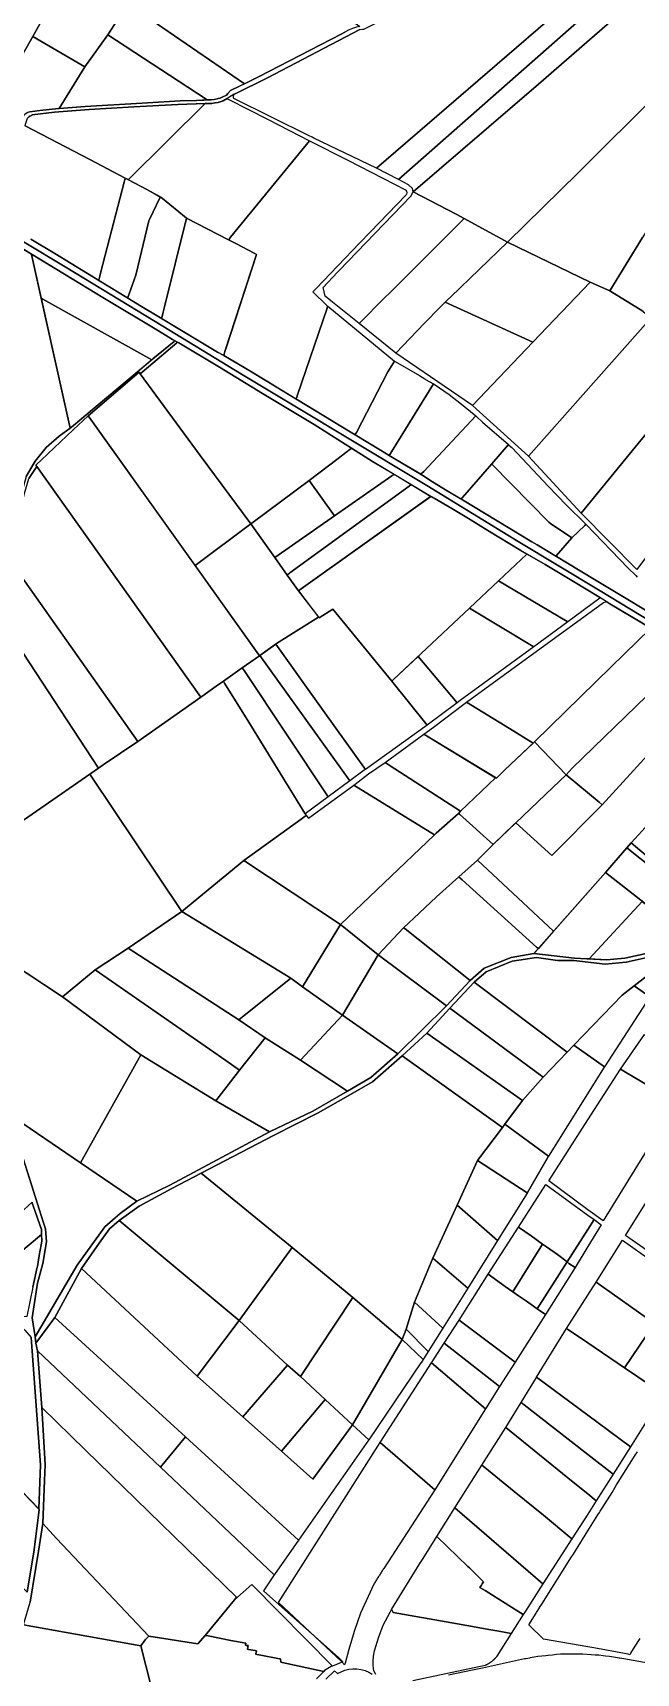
# Model space of a CAD drawing. Header units: metres. Extents: x 3 to 1005126, y 39 to 4383651.
# Drawn here: x 489501 to 489941, y 4370827 to 4372023 of the extents above; entities that cross this region are included whole.
import ezdxf

# ---------------------------------------------------------------- set-up
doc = ezdxf.new("R2010")
doc.units = ezdxf.units.M
doc.header["$MEASUREMENT"] = 0
doc.layers.add('TM_Llucmajor', color=7, linetype='Continuous')

msp = doc.modelspace()

# ---------------------------------------------------------------- linework, layer by layer
at = {"layer": 'TM_Llucmajor', "linetype": 'Continuous', "flags": 128}
for points in [[(489432.2, 4371971.4), (489479, 4372047.9), (489481.9, 4372052.7), (489550.2, 4372164.5), (489566.5, 4372152.7), (489575.4, 4372146.3), (489530.5, 4372072.4), (489522.6, 4372059.4), (489501.1, 4372020.7), (489468.4, 4371963.9), (489465.8, 4371959.5), (489465.8, 4371959.5), (489455.1, 4371961.9), (489431.7, 4371968.5), (489431.9, 4371969.8), (489431.3, 4371970), (489432.2, 4371971.4)], [(489655.5, 4371986.3), (489570.4, 4372044.5), (489576.9, 4372054.2), (489617.5, 4372115.4), (489626, 4372109.2), (489739.7, 4372028.1), (489739.6, 4372028), (489737.3, 4372027.5), (489734.3, 4372026.6), (489731.9, 4372025.6), (489731.5, 4372025.4), (489728.7, 4372024), (489726.1, 4372022.4), (489665.7, 4371991.4), (489655.5, 4371986.3)], [(489706.2, 4371946.6), (489704.8, 4371947.3), (489702.6, 4371948.4), (489647.8, 4371975.6), (489647.6, 4371976), (489647.6, 4371976.1), (489647.4, 4371976.7), (489647.4, 4371977.4), (489647.6, 4371977.8), (489647.7, 4371978), (489648.1, 4371978.6), (489648.3, 4371978.8), (489672.2, 4371990.6), (489739.7, 4372025.8), (489741.8, 4372026.1), (489742.6, 4372026.2), (489742.7, 4372026.2), (489847.5, 4372079.2), (489892, 4372101.7), (489927, 4372075.6), (489884, 4372038.6), (489751.9, 4371924.8), (489706.2, 4371946.6)], [(489767.8, 4371916.5), (489751.9, 4371924.8), (489884, 4372038.6), (489927, 4372075.6), (489938.7, 4372066.9), (489767.8, 4371916.5)], [(489775.3, 4371912.5), (489767.8, 4371916.5), (489938.7, 4372066.9), (489951.8, 4372057.2), (489870.1, 4371985.9), (489778.6, 4371907.5), (489778.1, 4371910), (489775.3, 4371912.5)], [(489539.1, 4371998.7), (489501.1, 4372020.7), (489522.6, 4372059.4), (489530.8, 4372054), (489558.3, 4372035.9), (489561.5, 4372033.8), (489562.9, 4372032.9), (489555.9, 4372022), (489539.1, 4371998.7)], [(489978, 4371932.4), (489977.7, 4371933.1), (489958.2, 4371980.4), (489957.6, 4371979.7), (489899.2, 4371921.6), (489847.5, 4371870.8), (489815.7, 4371888), (489810, 4371891.1), (489778.6, 4371907.5), (489870.1, 4371985.9), (489951.8, 4372057.2), (490016.1, 4372008.7), (490018.2, 4372000.7), (490017.1, 4371995.9), (489978, 4371932.4)], [(489626.9, 4371975.5), (489555.9, 4372022), (489562.9, 4372032.9), (489570.4, 4372044.5), (489655.5, 4371986.3), (489652.4, 4371984.7), (489645.4, 4371981.5), (489643.4, 4371979.2), (489642.5, 4371978.1), (489641.9, 4371977.8), (489639.8, 4371976.8), (489637.7, 4371975.9), (489636.4, 4371975.5), (489635.5, 4371975.3), (489633.3, 4371974.9), (489631.1, 4371974.6), (489628.4, 4371974.5), (489626.9, 4371975.5)], [(489493.2, 4371961), (489487.2, 4371960), (489478.5, 4371960), (489476.7, 4371959.9), (489467.4, 4371962.3), (489468.4, 4371963.9), (489501.1, 4372020.7), (489539.1, 4371998.7), (489520.4, 4371968.3), (489519.7, 4371968.3), (489506.3, 4371966.8), (489498.9, 4371965.9), (489498.8, 4371965.9), (489497.5, 4371965.4), (489496.3, 4371964.6), (489495.2, 4371963.8), (489495, 4371963.6), (489494.3, 4371962.8), (489493.5, 4371961.6), (489493.2, 4371961)], [(489626.9, 4371975.5), (489628.4, 4371974.5), (489620.5, 4371974.2), (489608.6, 4371973.8), (489600.7, 4371973.4), (489576.7, 4371972), (489539.3, 4371969.8), (489520.4, 4371968.3), (489539.1, 4371998.7), (489555.9, 4372022), (489626.9, 4371975.5)], [(489907.7, 4371841.7), (489847.5, 4371870.8), (489899.2, 4371921.6), (489957.6, 4371979.7), (489958.2, 4371980.4), (489977.7, 4371933.1), (489979.6, 4371928.6), (489945.9, 4371874.3), (489922, 4371835.4), (489907.7, 4371841.7)], [(489542.7, 4371931), (489495.4, 4371955.7), (489495.7, 4371956.9), (489497.2, 4371961.2), (489497.9, 4371961.9), (489498.3, 4371962.3), (489499, 4371962.8), (489499.4, 4371963), (489500.7, 4371963.6), (489517, 4371965.6), (489542.2, 4371967.5), (489574.8, 4371969.6), (489606.9, 4371971.3), (489626.9, 4371971.9), (489571.2, 4371916.7), (489570.8, 4371916.3), (489568.4, 4371917.5), (489542.7, 4371931)], [(489594.4, 4371903.5), (489584.2, 4371909.3), (489570.8, 4371916.3), (489571.2, 4371916.7), (489626.9, 4371971.9), (489627.1, 4371971.9), (489629.2, 4371971.8), (489629.4, 4371971.8), (489631.7, 4371971.9), (489634, 4371972.3), (489634.2, 4371972.3), (489636.2, 4371972.7), (489636.8, 4371972.9), (489637, 4371972.9), (489639.2, 4371973.7), (489639.9, 4371973.9), (489642.9, 4371975.5), (489643, 4371975.4), (489644.1, 4371974.9), (489672.9, 4371960.2), (489703, 4371944.8), (489645.4, 4371874.4), (489644, 4371872.6), (489643.8, 4371872.5), (489613.2, 4371888.4), (489611.7, 4371889.6), (489607.6, 4371892.9), (489594.4, 4371903.5)], [(489640.4, 4371788.2), (489641.3, 4371791.1), (489664.4, 4371861.8), (489662.6, 4371862.7), (489649.6, 4371869.5), (489643.8, 4371872.5), (489644, 4371872.6), (489645.4, 4371874.4), (489703, 4371944.8), (489703, 4371944.8), (489730.9, 4371930.5), (489773.5, 4371908.8), (489773.6, 4371908.5), (489773.8, 4371907.7), (489773.9, 4371907.2), (489773.9, 4371906.8), (489773.7, 4371905.9), (489773.4, 4371905.3), (489773.3, 4371905.1), (489747.5, 4371878.3), (489739.4, 4371870), (489707.8, 4371837), (489705.4, 4371834.5), (489705.4, 4371834.5), (489715.6, 4371824.6), (489716.2, 4371824.2), (489715.8, 4371822.7), (489694.3, 4371759.5), (489693.7, 4371757.8), (489693.3, 4371756.6), (489693.2, 4371756.3), (489671.8, 4371769.3), (489666.9, 4371772.3), (489660.7, 4371776.1), (489645.8, 4371784.9), (489640.4, 4371788.2), (489640.4, 4371788.2)], [(489549.3, 4371843), (489550, 4371846.1), (489550.8, 4371849.2), (489567.7, 4371914.5), (489568.4, 4371917.5), (489570.8, 4371916.3), (489584.2, 4371909.3), (489590.3, 4371905.8), (489590.7, 4371905.6), (489594, 4371903.7), (489586.2, 4371887.2), (489585.7, 4371886.3), (489576.3, 4371846.7), (489571.4, 4371833.2), (489570.4, 4371830.4), (489570.3, 4371830), (489569.6, 4371830.4), (489549.2, 4371842.9), (489549.3, 4371843)], [(489718.6, 4371828.1), (489714.5, 4371831.4), (489713, 4371837.7), (489723.5, 4371848.9), (489724.6, 4371850), (489776.8, 4371904.3), (489778.6, 4371907.5), (489810, 4371891.1), (489815.7, 4371888), (489767.4, 4371839.7), (489761.3, 4371833.7), (489758.2, 4371830.6), (489739.1, 4371811.5), (489718.6, 4371828.1)], [(489442.1, 4371896.5), (489442.5, 4371897.1), (489500, 4371862.1), (489500.1, 4371861.7), (489528.3, 4371735.1), (489520.3, 4371729.2), (489510.7, 4371721), (489502.9, 4371711), (489496.1, 4371699.8), (489493, 4371688.4), (489486.9, 4371666.1), (489457.4, 4371696), (489457.3, 4371696.1), (489430.3, 4371722.8), (489364.4, 4371789), (489442.1, 4371896.5)], [(489570.4, 4371830.4), (489571.4, 4371833.2), (489576.3, 4371846.7), (489585.7, 4371886.3), (489586.2, 4371887.2), (489594, 4371903.7), (489594.4, 4371903.5), (489607.6, 4371892.9), (489611.7, 4371889.6), (489613.2, 4371888.4), (489596.8, 4371822.6), (489595.9, 4371818.7), (489595.1, 4371815.5), (489595, 4371815.2), (489593.1, 4371816.4), (489580.4, 4371823.8), (489570.3, 4371830), (489570.4, 4371830.4)], [(489595.1, 4371815.5), (489595.9, 4371818.7), (489596.8, 4371822.6), (489613.2, 4371888.4), (489643.8, 4371872.5), (489649.6, 4371869.5), (489662.6, 4371862.7), (489664.4, 4371861.8), (489642.6, 4371795.1), (489641.3, 4371791.1), (489640.4, 4371788.2), (489640.4, 4371788.2), (489635.8, 4371790.5), (489595, 4371815.2), (489595.1, 4371815.5)], [(489766, 4371789.8), (489739.1, 4371811.5), (489758.2, 4371830.6), (489761.3, 4371833.7), (489767.4, 4371839.7), (489815.7, 4371888), (489847.5, 4371870.8), (489806, 4371830.9), (489803.7, 4371828.7), (489802, 4371827.1), (489801.9, 4371827), (489799.1, 4371824.1), (489797.6, 4371822.6), (489787.4, 4371812.3), (489786.8, 4371811.7), (489766, 4371789.8)], [(489866, 4371797.9), (489801.9, 4371827), (489802, 4371827.1), (489803.7, 4371828.7), (489806, 4371830.9), (489847.5, 4371870.8), (489907.7, 4371841.7), (489866, 4371797.9)], [(489604.4, 4371798.6), (489604.2, 4371798.4), (489588.6, 4371785.6), (489587.9, 4371785), (489508.4, 4371829.3), (489507.2, 4371830), (489500.1, 4371861.7), (489500, 4371862.1), (489524.2, 4371847.4), (489552.2, 4371830.5), (489592.7, 4371806.1), (489603, 4371799.9), (489604.7, 4371798.9), (489604.4, 4371798.6)], [(489862.7, 4371714.7), (489821.8, 4371751.6), (489866, 4371797.9), (489907.7, 4371841.7), (489922, 4371835.4), (489946.3, 4371820.4), (489952, 4371815.3), (489862.7, 4371714.7)], [(489508.4, 4371829.3), (489587.9, 4371785), (489529.3, 4371735.8), (489528.6, 4371735.3), (489528.3, 4371735.1), (489507.2, 4371830), (489508.4, 4371829.3)], [(489693.3, 4371756.6), (489693.7, 4371757.8), (489694.3, 4371759.5), (489715.8, 4371822.7), (489716.2, 4371824.2), (489716.3, 4371824.1), (489765.1, 4371784.1), (489760, 4371776.1), (489737.2, 4371732), (489736.6, 4371730.9), (489736.3, 4371730.3), (489732.7, 4371732.5), (489694.1, 4371755.8), (489693.2, 4371756.3), (489693.3, 4371756.6)], [(489821.8, 4371751.6), (489766, 4371789.8), (489786.8, 4371811.7), (489787.4, 4371812.3), (489797.6, 4371822.6), (489799.1, 4371824.1), (489801.9, 4371827), (489866, 4371797.9), (489821.8, 4371751.6)], [(489901.3, 4371673.2), (489862.7, 4371714.7), (489952, 4371815.3), (489987.7, 4371778.9), (489901.3, 4371673.2)], [(489606.2, 4371797.4), (489606.7, 4371797.8), (489607.7, 4371797.3), (489637.3, 4371779.6), (489668.7, 4371760.5), (489706.4, 4371737.8), (489733.7, 4371720.6), (489733.7, 4371720.5), (489733.3, 4371720.3), (489722.8, 4371712.3), (489702.7, 4371696.9), (489661.9, 4371666.6), (489660.2, 4371665.3), (489623.3, 4371715.3), (489579.5, 4371774.8), (489585.6, 4371779.9), (489606.2, 4371797.4)], [(489619.5, 4371634.9), (489542.1, 4371743.2), (489541.4, 4371744.2), (489578.6, 4371775.9), (489578.6, 4371775.9), (489579.5, 4371774.8), (489623.3, 4371715.3), (489660.2, 4371665.3), (489619.5, 4371634.9)], [(489736.6, 4371730.9), (489737.2, 4371732), (489760, 4371776.1), (489765.1, 4371784.1), (489765.5, 4371783.8), (489783.2, 4371773.6), (489787.1, 4371771), (489787.7, 4371770.6), (489793.4, 4371767.4), (489762.9, 4371717.9), (489762.2, 4371716.8), (489761.7, 4371716), (489761.2, 4371715.1), (489754.8, 4371719.1), (489736.4, 4371730.2), (489736.3, 4371730.3), (489736.6, 4371730.9)], [(489941.7, 4371632), (489901.3, 4371673.2), (489987.7, 4371778.9), (490029.5, 4371738.2), (490010.6, 4371716.8), (489985.3, 4371686.5), (489960.6, 4371657.1), (489941.7, 4371632)], [(489762.9, 4371717.9), (489793.4, 4371767.4), (489793.9, 4371767.1), (489804.9, 4371759.7), (489813.8, 4371752.6), (489823, 4371745.2), (489824.3, 4371744.1), (489786.3, 4371703.6), (489784.9, 4371702.2), (489784.2, 4371701.5), (489771.4, 4371709.2), (489762.3, 4371714.4), (489761.2, 4371715.1), (489761.7, 4371716), (489762.9, 4371717.9)], [(489507.3, 4371712), (489530.5, 4371733.9), (489541.4, 4371744.2), (489542.1, 4371743.2), (489666, 4371569.9), (489666.5, 4371569.2), (489653.9, 4371560.3), (489640.1, 4371550.6), (489634.9, 4371547), (489624.3, 4371539.5), (489623.6, 4371539), (489504, 4371707.2), (489503.3, 4371708.2), (489507.3, 4371712)], [(489784.9, 4371702.2), (489786.3, 4371703.6), (489824.3, 4371744.1), (489825, 4371743.3), (489829.2, 4371739.4), (489848.1, 4371723.1), (489835.9, 4371709), (489814.7, 4371684.6), (489814.3, 4371684.2), (489813.6, 4371683.4), (489803.5, 4371689.5), (489792.8, 4371696.1), (489785.7, 4371700.6), (489784.2, 4371701.5), (489784.9, 4371702.2)], [(489731.7, 4371719.1), (489733.3, 4371720.3), (489733.7, 4371720.5), (489733.7, 4371720.6), (489748.9, 4371710.9), (489764.7, 4371701.5), (489763, 4371700.3), (489721.3, 4371671.2), (489702.7, 4371696.9), (489722.8, 4371712.3), (489731.7, 4371719.1)], [(489877.5, 4371666.5), (489836.2, 4371708.7), (489835.9, 4371709), (489848.1, 4371723.1), (489848.2, 4371723), (489848.5, 4371722.8), (489850.5, 4371721), (489877.4, 4371692.7), (489890.3, 4371679.1), (489904.6, 4371665), (489904.6, 4371665), (489903.8, 4371664.2), (489894.3, 4371655.1), (489878.7, 4371665.7), (489877.5, 4371666.5)], [(489577.8, 4371506.7), (489484.5, 4371638.5), (489489.5, 4371664.1), (489495, 4371687.5), (489498.1, 4371698.3), (489504, 4371707.2), (489623.6, 4371539), (489577.8, 4371506.7)], [(489814.3, 4371684.2), (489814.7, 4371684.6), (489835.9, 4371709), (489836.2, 4371708.7), (489877.5, 4371666.5), (489878.7, 4371665.7), (489894.3, 4371655.1), (489882.9, 4371641.9), (489882.7, 4371641.8), (489869, 4371650), (489865.1, 4371652.3), (489814.7, 4371682.8), (489813.6, 4371683.4), (489814.3, 4371684.2)], [(489677.7, 4371640.7), (489660.2, 4371665.3), (489661.9, 4371666.6), (489702.7, 4371696.9), (489721.3, 4371671.2), (489677.7, 4371640.7)], [(489763, 4371700.3), (489764.7, 4371701.5), (489777.2, 4371694), (489775.8, 4371692.9), (489688.7, 4371629.5), (489686.7, 4371628), (489677.7, 4371640.7), (489721.3, 4371671.2), (489763, 4371700.3)], [(489775.8, 4371692.9), (489777.2, 4371694), (489791.6, 4371685.3), (489790.4, 4371684.5), (489696.8, 4371617.9), (489695, 4371616.6), (489686.7, 4371628), (489688.7, 4371629.5), (489775.8, 4371692.9)], [(489793.9, 4371684), (489806.8, 4371676.5), (489818.9, 4371669.2), (489833.1, 4371660.6), (489857.1, 4371645.9), (489857.1, 4371645.9), (489861.7, 4371643.3), (489861.6, 4371643.2), (489840.9, 4371623.7), (489819.6, 4371603.8), (489784.5, 4371570.8), (489764.5, 4371552.1), (489763, 4371550.7), (489719.9, 4371603.1), (489710.1, 4371596.7), (489709.9, 4371597), (489695, 4371616.6), (489696.8, 4371617.9), (489791.6, 4371685.3), (489792.2, 4371685), (489792.9, 4371684.6), (489793.9, 4371684)], [(489660.2, 4371665.3), (489677.7, 4371640.7), (489686.7, 4371628), (489695, 4371616.6), (489709.6, 4371597.3), (489678.9, 4371578), (489666.7, 4371569.3), (489666.5, 4371569.2), (489666, 4371569.9), (489619.5, 4371634.9), (489660.2, 4371665.3)], [(489861.6, 4371643.2), (489861.7, 4371643.3), (489875, 4371635.6), (489895.6, 4371623.3), (489914.1, 4371612), (489915.2, 4371611.4), (489914.8, 4371611.2), (489891.5, 4371593.8), (489890.9, 4371594.2), (489840.9, 4371623.7), (489861.6, 4371643.2)], [(489552.5, 4371489.6), (489548.9, 4371487.2), (489480.2, 4371592.1), (489474.8, 4371593.3), (489475, 4371594.5), (489475.9, 4371598.2), (489484.5, 4371638.5), (489577.8, 4371506.7), (489552.5, 4371489.6)], [(489866.6, 4371575.7), (489866.1, 4371575.9), (489819.6, 4371603.8), (489840.9, 4371623.7), (489890.9, 4371594.2), (489891.5, 4371593.8), (489866.6, 4371575.7)], [(489919.3, 4371608.5), (489919.7, 4371608.6), (489922.1, 4371607.1), (489952, 4371589.3), (489951.7, 4371589), (489923.2, 4371561.1), (489867.1, 4371506.3), (489866.2, 4371505.5), (489848.9, 4371516), (489817.6, 4371535.4), (489917.6, 4371607.9), (489919.3, 4371608.5)], [(489714.2, 4371527.6), (489678.5, 4371577.6), (489678.9, 4371578), (489709.6, 4371597.3), (489709.9, 4371597), (489710.1, 4371596.7), (489719.9, 4371603.1), (489763, 4371550.7), (489788.8, 4371518.4), (489743.8, 4371486.3), (489714.2, 4371527.6)], [(489784.5, 4371570.8), (489819.6, 4371603.8), (489866.1, 4371575.9), (489866.6, 4371575.7), (489812.9, 4371536.6), (489813, 4371536.5), (489810.7, 4371534.8), (489782.2, 4371568.7), (489784.5, 4371570.8)], [(489548.9, 4371487.2), (489503.7, 4371455.9), (489464.9, 4371429.1), (489462.4, 4371429.8), (489454.7, 4371432), (489454.7, 4371478.2), (489474.8, 4371593.3), (489480.2, 4371592.1), (489548.9, 4371487.2)], [(489951.7, 4371589), (489952, 4371589.3), (489952.5, 4371589), (489952.9, 4371588.7), (489976, 4371574.8), (489978, 4371573.5), (489981.5, 4371571.4), (489981.3, 4371571.1), (489957, 4371547.5), (489894.7, 4371487.1), (489890.2, 4371482.4), (489867.1, 4371506.3), (489923.2, 4371561.1), (489951.7, 4371589)], [(489714.2, 4371527.6), (489743.8, 4371486.3), (489742.8, 4371485.6), (489732.5, 4371477.9), (489666.7, 4371569.3), (489678.5, 4371577.6), (489714.2, 4371527.6)], [(489981.3, 4371571.1), (489981.5, 4371571.4), (489982.7, 4371570.7), (490000.5, 4371559.9), (490004.6, 4371557.6), (490004.2, 4371557.4), (490001.2, 4371554.5), (489999.4, 4371551.3), (489968, 4371519.5), (489968.2, 4371519), (489971.2, 4371516.6), (489998.2, 4371499.6), (489994.1, 4371495.3), (489964.8, 4371513.3), (489916.6, 4371460.5), (489914.3, 4371462.4), (489890.2, 4371482.4), (489894.7, 4371487.1), (489957, 4371547.5), (489981.3, 4371571.1)], [(489699.7, 4371453.8), (489658.7, 4371520.7), (489640.9, 4371549.2), (489640.1, 4371550.6), (489653.9, 4371560.3), (489655.2, 4371558.3), (489716.5, 4371466.2), (489699.7, 4371453.8)], [(489716.5, 4371466.2), (489655.2, 4371558.3), (489653.9, 4371560.3), (489666.5, 4371569.2), (489666.7, 4371569.3), (489732.5, 4371477.9), (489716.5, 4371466.2)], [(489810.7, 4371534.8), (489788.8, 4371518.4), (489763, 4371550.7), (489764.5, 4371552.1), (489782.2, 4371568.7), (489810.7, 4371534.8)], [(489543.7, 4371481.2), (489542.6, 4371482.8), (489548.9, 4371487.2), (489552.5, 4371489.6), (489577.8, 4371506.7), (489623.6, 4371539), (489624.3, 4371539.5), (489634.9, 4371547), (489640.1, 4371550.6), (489640.9, 4371549.2), (489658.7, 4371520.7), (489700.5, 4371452.6), (489698.9, 4371451.5), (489697, 4371450), (489655, 4371419.7), (489609.9, 4371382.6), (489543.7, 4371481.2)], [(489793.5, 4371517.1), (489815.6, 4371533.9), (489817.6, 4371535.4), (489848.9, 4371516), (489866.2, 4371505.5), (489845.2, 4371485.6), (489839.3, 4371479.9), (489786.5, 4371512), (489793.5, 4371517.1)], [(489813.2, 4371455.8), (489765.2, 4371486.6), (489758.2, 4371491.4), (489786.5, 4371512), (489838.8, 4371480.2), (489813.2, 4371455.8)], [(489813.2, 4371455.8), (489838.8, 4371480.2), (489839.3, 4371479.9), (489845.2, 4371485.6), (489867.1, 4371506.3), (489890.2, 4371482.4), (489880.4, 4371473), (489836.9, 4371431.4), (489812.3, 4371453.7), (489811.6, 4371454.2), (489813.2, 4371455.8)], [(489811.6, 4371454.2), (489795.5, 4371439.7), (489794.2, 4371438.6), (489735.4, 4371474.8), (489736.4, 4371475.6), (489746.1, 4371483), (489758.2, 4371491.4), (489765.2, 4371486.6), (489813.2, 4371455.8), (489811.6, 4371454.2)], [(489454.2, 4371424.7), (489454.7, 4371432), (489462.4, 4371429.8), (489464.9, 4371429.1), (489503.7, 4371455.9), (489542.6, 4371482.8), (489543.7, 4371481.2), (489609.9, 4371382.6), (489570.6, 4371355.9), (489546.6, 4371340.1), (489522.8, 4371320.3), (489455.9, 4371364.5), (489454.2, 4371424.7)], [(489879.8, 4371423.4), (489853.5, 4371447.3), (489880.4, 4371473), (489890.2, 4371482.4), (489914.3, 4371462.4), (489916.6, 4371460.5), (489879.8, 4371423.4)], [(489725.5, 4371373.1), (489655, 4371419.7), (489697, 4371450), (489698.9, 4371451.5), (489700.5, 4371452.6), (489702.2, 4371450.7), (489735.4, 4371474.8), (489794.2, 4371438.6), (489725.5, 4371373.1)], [(489753, 4371351), (489725.5, 4371373.1), (489794.2, 4371438.6), (489795.5, 4371439.7), (489811.6, 4371454.2), (489812.3, 4371453.7), (489836.9, 4371431.4), (489825.6, 4371420.1), (489811.9, 4371407.8), (489795.6, 4371393.2), (489782.9, 4371381.5), (489771.6, 4371370.8), (489753, 4371351)], [(489992.5, 4371386.4), (489937.6, 4371432.8), (489945.6, 4371441.4), (489952.1, 4371448.5), (490005.2, 4371403.4), (490006, 4371402.8), (489994.1, 4371385.1), (489992.5, 4371386.4)], [(489928.2, 4371421.8), (489934.4, 4371429), (489992.6, 4371382.9), (489986.5, 4371373.9), (489979.6, 4371363.5), (489977.7, 4371364.9), (489944.7, 4371390.8), (489919, 4371411.1), (489928.2, 4371421.8)], [(489992.6, 4371382.9), (489934.4, 4371429), (489937.6, 4371432.8), (489992.5, 4371386.4), (489994.1, 4371385.1), (489992.6, 4371382.9)], [(489689.3, 4371333.9), (489609.9, 4371382.6), (489655, 4371419.7), (489725.5, 4371373.1), (489697.9, 4371327.7), (489689.3, 4371333.9)], [(489814.3, 4371405.6), (489812.6, 4371407.2), (489811.9, 4371407.8), (489825.6, 4371420.1), (489881.1, 4371368.3), (489870, 4371355.7), (489868.7, 4371356.7), (489814.3, 4371405.6)], [(489830.3, 4371341.2), (489820.3, 4371332.3), (489772.8, 4371369.9), (489771.6, 4371370.8), (489782.9, 4371381.5), (489795.6, 4371393.2), (489811.9, 4371407.8), (489812.6, 4371407.2), (489814.3, 4371405.6), (489868.7, 4371356.7), (489870, 4371355.7), (489866.7, 4371352), (489850.1, 4371349.1), (489830.3, 4371341.2)], [(489907, 4371348.1), (489905.3, 4371348.2), (489896.4, 4371348.7), (489866.7, 4371352), (489919, 4371411.1), (489944.7, 4371390.8), (489945.8, 4371390), (489907, 4371348.1)], [(489651.4, 4371303.6), (489570.6, 4371355.9), (489609.9, 4371382.6), (489689.3, 4371333.9), (489651.4, 4371303.6)], [(489945.8, 4371390), (489977.7, 4371364.9), (489979.6, 4371363.5), (489975.7, 4371357.7), (489956.5, 4371353.6), (489933.1, 4371348.5), (489919.8, 4371347.3), (489907, 4371348.1), (489945.8, 4371390)], [(489727, 4371307.1), (489697.9, 4371327.7), (489725.5, 4371373.1), (489753, 4371351), (489727, 4371307.1)], [(489753, 4371351), (489771.6, 4371370.8), (489772.8, 4371369.9), (489820.3, 4371332.3), (489802.9, 4371313.8), (489753, 4371351)], [(489453.1, 4371366.3), (489522.8, 4371320.3), (489580, 4371278.2), (489535.9, 4371199.3), (489483.7, 4371234.9), (489469.5, 4371275.7), (489463.4, 4371295.6), (489458.6, 4371316.4), (489455.5, 4371341), (489453.1, 4371366.3)], [(489641.9, 4371274), (489546.6, 4371340.1), (489570.6, 4371355.9), (489651.4, 4371303.6), (489670.5, 4371290.4), (489652, 4371267), (489641.9, 4371274)], [(489767.3, 4371278.7), (489727, 4371307.1), (489753, 4371351), (489802.9, 4371313.8), (489767.3, 4371278.7)], [(489891, 4371280.1), (489823.1, 4371331), (489831.9, 4371338.6), (489850.9, 4371346.3), (489868.5, 4371349), (489884, 4371346.8), (489895.9, 4371346.8), (489918.6, 4371344.3), (489934, 4371345.6), (489973.4, 4371354.3), (489939.9, 4371328.3), (489931, 4371321.5), (489895.9, 4371285.1), (489891, 4371280.1)], [(489951.3, 4371320.3), (489939.9, 4371328.3), (489973.4, 4371354.3), (489951.3, 4371320.3)], [(489580, 4371278.2), (489522.8, 4371320.3), (489546.6, 4371340.1), (489641.9, 4371274), (489652, 4371267), (489634.5, 4371244.5), (489627, 4371249.2), (489580, 4371278.2)], [(489670.5, 4371290.4), (489651.4, 4371303.6), (489689.3, 4371333.9), (489697.9, 4371327.7), (489727, 4371307.1), (489696.4, 4371274.2), (489670.5, 4371290.4)], [(489873.4, 4371261.9), (489805.3, 4371312), (489823.1, 4371331), (489891, 4371280.1), (489873.4, 4371261.9)], [(489918.1, 4371269.4), (489895.9, 4371285.1), (489931, 4371321.5), (489939.9, 4371328.3), (489951.3, 4371320.3), (489918.1, 4371269.4)], [(489858.4, 4371244.8), (489788.6, 4371293.9), (489805.3, 4371312), (489873.4, 4371261.9), (489858.4, 4371244.8)], [(489730.6, 4371251.6), (489696.4, 4371274.2), (489727, 4371307.1), (489767.3, 4371278.7), (489747.6, 4371261.5), (489730.6, 4371251.6)], [(489673.8, 4371222), (489634.5, 4371244.5), (489652, 4371267), (489670.5, 4371290.4), (489696.4, 4371274.2), (489730.6, 4371251.6), (489705.3, 4371237), (489673.8, 4371222)], [(489843.9, 4371225.2), (489770.7, 4371277.3), (489788.6, 4371293.9), (489858.4, 4371244.8), (489845.5, 4371227.4), (489843.9, 4371225.2)], [(489877.3, 4371204.3), (489845.5, 4371227.4), (489858.4, 4371244.8), (489873.4, 4371261.9), (489891, 4371280.1), (489895.9, 4371285.1), (489918.1, 4371269.4), (489917.9, 4371269.1), (489877.3, 4371204.3)], [(489929.9, 4371267.7), (489947.4, 4371292.9), (489960.1, 4371285), (489964.5, 4371282.2), (489985.2, 4371269.3), (489985.5, 4371267.3), (489975.4, 4371251), (489974, 4371248.8), (489970.5, 4371243.3), (489960.1, 4371249.6), (489955.7, 4371252.2), (489939, 4371262.2), (489934.8, 4371264.8), (489929.9, 4371267.7)], [(489576.9, 4371171.4), (489535.9, 4371199.3), (489580, 4371278.2), (489627, 4371249.2), (489634.5, 4371244.5), (489673.8, 4371222), (489601.1, 4371183.1), (489576.9, 4371171.4)], [(489690.4, 4371137.6), (489623.9, 4371191.9), (489676.8, 4371219.2), (489709.2, 4371235.7), (489731.2, 4371248.2), (489749, 4371258.3), (489770.7, 4371277.3), (489843.9, 4371225.2), (489825.6, 4371201.1), (489810.8, 4371168.5), (489792.9, 4371129.7), (489779.6, 4371097.7), (489773.5, 4371077.9), (489770.6, 4371070.5), (489734.7, 4371101.1), (489690.4, 4371137.6)], [(489906, 4371165.1), (489877.5, 4371186.1), (489906, 4371230.6), (489929.9, 4371267.7), (489934.8, 4371264.8), (489939, 4371262.2), (489955.7, 4371252.2), (489960.1, 4371249.6), (489970.5, 4371243.3), (489917.2, 4371156.9), (489906, 4371165.1)], [(489483.7, 4371234.9), (489535.9, 4371199.3), (489576.9, 4371171.4), (489564.9, 4371162.3), (489553.7, 4371152.7), (489533.4, 4371124.7), (489502.9, 4371072.4), (489500.7, 4371086.2), (489504.4, 4371111.5), (489508.3, 4371126), (489511.1, 4371141.6), (489510.3, 4371151.1), (489508.9, 4371155.6), (489483.7, 4371234.9)], [(489861.9, 4371177.4), (489825.6, 4371201.1), (489843.9, 4371225.2), (489845.5, 4371227.4), (489877.3, 4371204.3), (489877.1, 4371204), (489861.9, 4371177.4)], [(489951.2, 4371133.8), (489933.6, 4371146.4), (489987.8, 4371233.2), (490007.1, 4371221.9), (489977.2, 4371175.1), (489966.9, 4371158.5), (489954.2, 4371138.6), (489952.1, 4371135.4), (489951.2, 4371133.8)], [(489840.1, 4371142.6), (489810.8, 4371168.5), (489825.6, 4371201.1), (489861.9, 4371177.4), (489861.8, 4371177.3), (489840.1, 4371142.6)], [(489651.6, 4371084.3), (489564.1, 4371157.3), (489578.6, 4371167.6), (489602.5, 4371180.5), (489623.9, 4371191.9), (489690.4, 4371137.6), (489651.6, 4371084.3)], [(489873, 4371140), (489864.7, 4371146), (489855.4, 4371152.5), (489875.3, 4371183.4), (489906, 4371161.2), (489910.6, 4371157.9), (489906, 4371150.7), (489890.9, 4371127.1), (489883.9, 4371132.4), (489875.8, 4371138), (489873, 4371140)], [(489469.7, 4371142.1), (489492.2, 4371162.9), (489500.5, 4371170.6), (489500.7, 4371170.1), (489501.4, 4371167.9), (489507.3, 4371150.6), (489507.4, 4371147.7), (489507.4, 4371147), (489466.6, 4371113.1), (489452.9, 4371128.2), (489469.7, 4371142.1)], [(489818.5, 4371108), (489792.9, 4371129.7), (489810.8, 4371168.5), (489840.1, 4371142.6), (489818.5, 4371108)], [(489620.9, 4371043.8), (489536.7, 4371122.2), (489549.6, 4371140.7), (489557, 4371151.1), (489564.1, 4371157.3), (489651.6, 4371084.3), (489620.9, 4371043.8)], [(489833.4, 4371118), (489855.4, 4371152.5), (489864.7, 4371146), (489873, 4371140), (489851.3, 4371105.2), (489845.8, 4371109.1), (489833.4, 4371118)], [(489892.3, 4371126), (489890.9, 4371127.1), (489906, 4371150.7), (489910.6, 4371157.9), (489915.8, 4371154.2), (489906, 4371138.2), (489896.7, 4371123), (489892.3, 4371126)], [(489507.6, 4371142.1), (489507.2, 4371139.6), (489505.8, 4371131.7), (489504.4, 4371123.7), (489504.3, 4371123.2), (489501, 4371108.7), (489496.7, 4371087.3), (489491.3, 4371086.8), (489470.6, 4371108.7), (489466.6, 4371113.1), (489507.4, 4371147), (489507.6, 4371142.1)], [(489851.3, 4371105.2), (489873, 4371140), (489875.8, 4371138), (489883.9, 4371132.4), (489890.9, 4371127.1), (489869.1, 4371092.9), (489864.6, 4371096.1), (489861.4, 4371098.4), (489855.5, 4371102.3), (489851.3, 4371105.2)], [(489954.7, 4371082.1), (489912.1, 4371112.3), (489931.4, 4371142.9), (489981.8, 4371107.1), (489969.6, 4371089.6), (489966.3, 4371085), (489961.1, 4371077.6), (489954.7, 4371082.1)], [(489687, 4371051.8), (489651.6, 4371084.3), (489690.4, 4371137.6), (489734.7, 4371101.1), (489696.3, 4371043.4), (489687, 4371051.8)], [(489800.2, 4371078.8), (489779.6, 4371097.7), (489792.9, 4371129.7), (489818.5, 4371108), (489800.2, 4371078.8)], [(489612.4, 4370999.5), (489517.1, 4371086.4), (489536.7, 4371122.2), (489620.9, 4371043.8), (489654.4, 4371014.1), (489682.5, 4370989.1), (489705.5, 4370968.7), (489734.4, 4371008.3), (489746.3, 4370997.4), (489746.1, 4370997), (489695, 4370924.1), (489612.4, 4370999.5)], [(489812.1, 4371084.5), (489833.4, 4371118), (489845.8, 4371109.1), (489851.3, 4371105.2), (489855.5, 4371102.3), (489861.4, 4371098.4), (489864.6, 4371096.1), (489869.1, 4371092.9), (489875.1, 4371088.8), (489853, 4371053.9), (489812.1, 4371084.5)], [(489875.1, 4371088.8), (489869.1, 4371092.9), (489890.9, 4371127.1), (489892.3, 4371126), (489896.7, 4371123), (489875.1, 4371088.8)], [(489890.6, 4371078.4), (489906, 4371102.7), (489912.1, 4371112.3), (489954.7, 4371082.1), (489932.9, 4371049.9), (489906, 4371068), (489890.6, 4371078.4)], [(489714.3, 4371026.8), (489696.3, 4371043.4), (489734.7, 4371101.1), (489770.6, 4371070.5), (489734.4, 4371008.3), (489714.3, 4371026.8)], [(489789.5, 4371061.8), (489773.5, 4371077.9), (489779.6, 4371097.7), (489800.2, 4371078.8), (489789.5, 4371061.8)], [(489504.6, 4371062.1), (489503.2, 4371067.8), (489517.1, 4371086.4), (489612.4, 4370999.5), (489594.2, 4370977.4), (489504.6, 4371062.1)], [(489654.4, 4371014.1), (489620.9, 4371043.8), (489651.6, 4371084.3), (489687, 4371051.8), (489654.4, 4371014.1)], [(489841.7, 4371036.1), (489801.3, 4371067.9), (489812.1, 4371084.5), (489853, 4371053.9), (489841.7, 4371036.1)], [(489932.9, 4371049.9), (489954.7, 4371082.1), (489961.1, 4371077.6), (489986.3, 4371058.7), (489973.2, 4371037.8), (489969.7, 4371032.3), (489964.6, 4371035.6), (489961.3, 4371030.6), (489932.9, 4371049.9)], [(489505.4, 4370946.9), (489453.5, 4371000.7), (489451.9, 4371002.4), (489473.3, 4371041.6), (489476.5, 4371047.6), (489494.3, 4371078.3), (489495.2, 4371077.3), (489499.9, 4371071.9), (489506.6, 4370979), (489505.4, 4370946.9)], [(489746.3, 4370997.4), (489734.4, 4371008.3), (489770.6, 4371070.5), (489785.9, 4371055.9), (489784.4, 4371053.5), (489784.3, 4371053.4), (489746.3, 4370997.4)], [(489785.9, 4371055.9), (489770.6, 4371070.5), (489773.5, 4371077.9), (489789.5, 4371061.8), (489785.9, 4371055.9)], [(489868.7, 4371043.1), (489890.6, 4371078.4), (489906, 4371068), (489932.9, 4371049.9), (489961.3, 4371030.6), (489960.3, 4371029.1), (489937.1, 4370992.3), (489906, 4371015.4), (489868.7, 4371043.1)], [(489504.6, 4371062.1), (489594.2, 4370977.4), (489677.3, 4370898.8), (489669.5, 4370887.2), (489724.4, 4370838.2), (489727.4, 4370835.4), (489719.8, 4370832.3), (489660.9, 4370891.8), (489648.3, 4370880.6), (489649.8, 4370882.5), (489548.8, 4370980.8), (489539.6, 4370989.8), (489507.6, 4371020.9), (489504.6, 4371062.1)], [(489831.3, 4371019.9), (489792, 4371053.4), (489801.3, 4371067.9), (489841.7, 4371036.1), (489831.3, 4371019.9)], [(489682.5, 4370989.1), (489654.4, 4371014.1), (489687, 4371051.8), (489696.3, 4371043.4), (489714.3, 4371026.8), (489682.5, 4370989.1)], [(489754.6, 4370995.3), (489792, 4371053.4), (489831.3, 4371019.9), (489794.3, 4370960.9), (489754.6, 4370995.3)], [(489906, 4370986.5), (489857.3, 4371024.5), (489868.6, 4371042.8), (489868.7, 4371043.1), (489906, 4371015.4), (489937.1, 4370992.3), (489924.5, 4370972.2), (489906, 4370986.5)], [(489508.4, 4370936.2), (489509.5, 4370967.7), (489510.1, 4370979.3), (489507.6, 4371020.9), (489539.6, 4370989.8), (489548.8, 4370980.8), (489649.8, 4370882.5), (489648.3, 4370880.6), (489626.9, 4370854.7), (489621.5, 4370848.4), (489585.7, 4370854.1), (489518.3, 4370925.3), (489508.4, 4370936.2)], [(489705.5, 4370968.7), (489682.5, 4370989.1), (489714.3, 4371026.8), (489734.4, 4371008.3), (489705.5, 4370968.7)], [(489887.6, 4370972.7), (489846.2, 4371006.3), (489857.3, 4371024.5), (489906, 4370986.5), (489924.5, 4370972.2), (489912.1, 4370952.8), (489906, 4370957.8), (489894.1, 4370967.4), (489887.6, 4370972.7)], [(489424.8, 4370954.1), (489426.7, 4370956.2), (489451.9, 4371002.4), (489453.5, 4371000.7), (489505.8, 4370946.5), (489502.1, 4370917.1), (489496.9, 4370886.2), (489455, 4370927.9), (489442.1, 4370940.7), (489431.2, 4370947.5), (489427.7, 4370949.6), (489424.8, 4370954.1)], [(489677.3, 4370898.8), (489594.2, 4370977.4), (489612.4, 4370999.5), (489695, 4370924.1), (489677.4, 4370899), (489677.3, 4370898.8)], [(489830.9, 4370977.1), (489828.8, 4370978.8), (489846.2, 4371006.3), (489887.6, 4370972.7), (489894.1, 4370967.4), (489906, 4370957.8), (489912.1, 4370952.8), (489906, 4370943.2), (489894.5, 4370925), (489873.6, 4370942.3), (489852.3, 4370959.5), (489830.9, 4370977.1)], [(489726.2, 4370835.7), (489680.3, 4370878.7), (489754.6, 4370995.3), (489794.3, 4370960.9), (489757.2, 4370903.5), (489756.8, 4370902.9), (489756.4, 4370902.3), (489756, 4370901.7), (489755.6, 4370901.1), (489755.2, 4370900.5), (489754.8, 4370899.9), (489754.5, 4370899.3), (489754.1, 4370898.7), (489753.7, 4370898.1), (489753.3, 4370897.5), (489752.9, 4370896.9), (489752.6, 4370896.3), (489752.2, 4370895.7), (489751.8, 4370895.1), (489751.4, 4370894.5), (489751.1, 4370893.9), (489750.7, 4370893.3), (489750.3, 4370892.7), (489750, 4370892.1), (489740.2, 4370870.9), (489735.6, 4370857.6), (489731.6, 4370844.3), (489729.1, 4370834.4), (489728.4, 4370833.2), (489726.2, 4370835.7)], [(489873.3, 4370892.3), (489809, 4370947.6), (489828.8, 4370978.8), (489830.9, 4370977.1), (489852.3, 4370959.5), (489873.6, 4370942.3), (489894.5, 4370925), (489873.3, 4370892.3)], [(489795.9, 4370926.8), (489809, 4370947.6), (489873.3, 4370892.3), (489860.5, 4370872.4), (489858.9, 4370869.9), (489855.1, 4370872.3), (489836.5, 4370883.9), (489831.1, 4370887.3), (489827.3, 4370889.7), (489828.4, 4370891.4), (489828.9, 4370892.2), (489830, 4370893.8), (489819.6, 4370904), (489818.6, 4370904.9), (489803.5, 4370919.5), (489795.9, 4370926.8)], [(489494.2, 4370862.4), (489499.1, 4370879), (489505.1, 4370916), (489508.4, 4370936.2), (489518.3, 4370925.3), (489585.7, 4370854.1), (489583.1, 4370851.4), (489579.9, 4370847), (489494.2, 4370862.4)], [(489763, 4370873.4), (489762.9, 4370873.5), (489783.5, 4370907), (489785.9, 4370910.8), (489795.9, 4370926.8), (489803.5, 4370919.5), (489818.6, 4370904.9), (489819.6, 4370904), (489830, 4370893.8), (489828.9, 4370892.2), (489828.4, 4370891.4), (489827.3, 4370889.7), (489831.1, 4370887.3), (489836.5, 4370883.9), (489855.1, 4370872.3), (489858.9, 4370869.9), (489850.2, 4370856.1), (489841, 4370857.7), (489833.9, 4370859), (489822, 4370861.1), (489806.8, 4370863.8), (489763.9, 4370871.3), (489763, 4370873.4)], [(489629.1, 4370854.3), (489626.9, 4370854.7), (489648.3, 4370880.6), (489660.9, 4370891.8), (489719.8, 4370832.3), (489718.8, 4370831.9), (489713.9, 4370829), (489713.4, 4370828.4), (489683, 4370834.9), (489682, 4370835.1), (489681.9, 4370837.5), (489679.9, 4370837.9), (489667.5, 4370840.3), (489667.5, 4370840.3), (489664.5, 4370840.8), (489663.9, 4370841), (489663.9, 4370841.2), (489664.3, 4370843.4), (489663.4, 4370843.6), (489658.4, 4370844.5), (489657.8, 4370844.6), (489658.3, 4370847.2), (489656.9, 4370847.4), (489656.2, 4370847.5), (489656.4, 4370848.9), (489645.5, 4370851), (489629.1, 4370854.3)], [(489591.3, 4370802.1), (489591.4, 4370801.9), (489582.7, 4370801), (489577.3, 4370800.4), (489550, 4370797.6), (489512.7, 4370793.9), (489483.2, 4370791.1), (489481.6, 4370791.9), (489480.1, 4370793.8), (489478.9, 4370796.9), (489478.6, 4370799.6), (489477.7, 4370799.9), (489483.6, 4370822.2), (489494.2, 4370862.4), (489579.9, 4370847), (489591.3, 4370802.1)]]:
    msp.add_lwpolyline(points, close=True, dxfattribs=at)
for points in [[(489980.1, 4371577.2), (489915, 4371616.5), (489855.3, 4371652.5), (489788.6, 4371693.2), (489728.2, 4371729.5), (489697.1, 4371748.2), (489653.3, 4371774.5), (489590.4, 4371812.8), (489524.6, 4371852.9), (489464.7, 4371888.7), (489386.6, 4371936.1), (489311.3, 4371981.8), (489266, 4372009), (489238.4, 4372025.6)], [(489238.4, 4372025.6), (489266, 4372009), (489311.3, 4371981.8), (489386.6, 4371936.1), (489464.7, 4371888.7), (489524.6, 4371852.9), (489590.4, 4371812.8), (489653.3, 4371774.5), (489697.1, 4371748.2), (489728.2, 4371729.5), (489788.6, 4371693.2), (489855.3, 4371652.5), (489915, 4371616.5), (489980.1, 4371577.2)], [(489739.7, 4372025.8), (489672.2, 4371990.6), (489648.3, 4371978.8), (489648.1, 4371978.6), (489646.1, 4371977.4), (489642.9, 4371975.5), (489639.9, 4371973.9), (489639.2, 4371973.7), (489637, 4371972.9), (489636.8, 4371972.9), (489636.2, 4371972.7), (489634.2, 4371972.3), (489634, 4371972.3), (489631.7, 4371971.9), (489629.4, 4371971.8), (489629.2, 4371971.8), (489627.1, 4371971.9), (489626.9, 4371971.9), (489606.9, 4371971.3), (489574.8, 4371969.6), (489542.2, 4371967.5), (489517, 4371965.6), (489500.7, 4371963.6)], [(489498.9, 4371965.9), (489506.3, 4371966.8), (489519.7, 4371968.3), (489520.4, 4371968.3), (489539.3, 4371969.8), (489576.7, 4371972), (489600.7, 4371973.4), (489608.6, 4371973.8), (489620.5, 4371974.2), (489631.1, 4371974.6), (489633.3, 4371974.9), (489635.5, 4371975.3), (489636.4, 4371975.5), (489637.7, 4371975.9), (489639.8, 4371976.8), (489641.9, 4371977.8), (489642.5, 4371978.1), (489643.4, 4371979.2), (489645.4, 4371981.5), (489652.4, 4371984.7), (489655.5, 4371986.3), (489665.7, 4371991.4), (489726.1, 4372022.4), (489728.7, 4372024)], [(489495.4, 4371955.7), (489542.7, 4371931), (489568.4, 4371917.5), (489567.7, 4371914.5), (489550.8, 4371849.2), (489550, 4371846.1), (489549.3, 4371843), (489549.3, 4371843), (489549.2, 4371842.9), (489545.4, 4371845.3), (489541, 4371848), (489517.1, 4371862.4), (489499.7, 4371872.9)], [(489952.5, 4371589), (489922.1, 4371607.1), (489914.1, 4371612), (489895.6, 4371623.3), (489875, 4371635.6), (489857.1, 4371645.9), (489857.1, 4371645.9), (489833.1, 4371660.6), (489818.9, 4371669.2), (489806.8, 4371676.5), (489793.9, 4371684), (489792.9, 4371684.6), (489792.2, 4371685), (489791.6, 4371685.3), (489748.9, 4371710.9), (489706.4, 4371737.8), (489668.7, 4371760.5), (489637.3, 4371779.6), (489607.7, 4371797.3), (489603, 4371799.9), (489592.7, 4371806.1), (489552.2, 4371830.5), (489524.2, 4371847.4), (489427.2, 4371906.3)], [(489499.7, 4371872.9), (489517.1, 4371862.4), (489541, 4371848), (489545.4, 4371845.3), (489569.6, 4371830.4), (489580.4, 4371823.8), (489593.1, 4371816.4), (489635.8, 4371790.5), (489640.4, 4371788.2), (489645.8, 4371784.9), (489660.7, 4371776.1), (489666.9, 4371772.3), (489671.8, 4371769.3), (489694.1, 4371755.8), (489732.7, 4371732.5), (489736.4, 4371730.2), (489754.8, 4371719.1), (489762.3, 4371714.4), (489771.4, 4371709.2), (489785.7, 4371700.6), (489792.8, 4371696.1), (489803.5, 4371689.5), (489814.7, 4371682.8), (489865.1, 4371652.3), (489869, 4371650), (489883.2, 4371641.5), (489891.2, 4371636.7), (489910.9, 4371624.8), (489924.3, 4371616.7), (489956.6, 4371597.2)], [(489946.3, 4371820.4), (489922, 4371835.4), (489945.9, 4371874.3)], [(489496.1, 4371699.8), (489502.1, 4371709.8), (489502.9, 4371711), (489510.7, 4371721), (489520.3, 4371729.2), (489529.3, 4371735.8), (489578, 4371776.7), (489588.6, 4371785.6), (489604.2, 4371798.4), (489604.4, 4371798.6), (489604.7, 4371798.9), (489606.7, 4371797.8), (489606.2, 4371797.4), (489585.6, 4371779.9), (489579.5, 4371774.8), (489578.6, 4371775.9), (489578.6, 4371775.9), (489541.4, 4371744.2), (489530.5, 4371733.9), (489507.3, 4371712), (489503.3, 4371708.2), (489504, 4371707.2), (489498.1, 4371698.3)], [(489956.6, 4371597.2), (489924.3, 4371616.7), (489910.9, 4371624.8), (489891.2, 4371636.7), (489883.2, 4371641.5), (489882.7, 4371641.8), (489882.9, 4371641.9), (489882.9, 4371641.9), (489894.3, 4371655.1), (489903.8, 4371664.2), (489904.6, 4371665), (489935.6, 4371633.1), (489941, 4371627.6), (489942.1, 4371626.4)], [(489945.6, 4371441.4), (489937.6, 4371432.8), (489928.2, 4371421.8), (489919, 4371411.1), (489882.5, 4371369.8), (489881.1, 4371368.3), (489825.6, 4371420.1), (489827, 4371421.6), (489836.9, 4371431.4), (489852.4, 4371446.2), (489853.5, 4371447.3), (489879.8, 4371423.4), (489916.6, 4371460.5), (489964.8, 4371513.3)], [(489973.4, 4371354.3), (489934, 4371345.6), (489918.6, 4371344.3), (489895.9, 4371346.8), (489884, 4371346.8), (489868.5, 4371349), (489850.9, 4371346.3), (489831.9, 4371338.6), (489823.1, 4371331), (489805.3, 4371312), (489788.6, 4371293.9), (489770.7, 4371277.3), (489749, 4371258.3), (489731.2, 4371248.2), (489709.2, 4371235.7), (489676.8, 4371219.2), (489623.9, 4371191.9), (489602.5, 4371180.5), (489578.6, 4371167.6), (489564.1, 4371157.3), (489557, 4371151.1), (489549.6, 4371140.7), (489536.7, 4371122.2), (489517.1, 4371086.4), (489503.2, 4371067.8), (489502.9, 4371072.4), (489533.4, 4371124.7), (489553.7, 4371152.7), (489564.9, 4371162.3), (489576.9, 4371171.4), (489601.1, 4371183.1), (489673.8, 4371222), (489705.3, 4371237), (489730.6, 4371251.6), (489747.6, 4371261.5), (489767.3, 4371278.7), (489802.9, 4371313.8), (489820.3, 4371332.3), (489830.3, 4371341.2), (489830.3, 4371341.2), (489850.1, 4371349.1), (489866.7, 4371352), (489896.4, 4371348.7), (489905.3, 4371348.2), (489919.8, 4371347.3), (489933.1, 4371348.5), (489956.5, 4371353.6)], [(489483.7, 4371234.9), (489508.9, 4371155.6), (489510.3, 4371151.1), (489511.1, 4371141.6), (489508.3, 4371126), (489504.4, 4371111.5), (489500.7, 4371086.2), (489502.9, 4371072.4), (489503.2, 4371067.8), (489504.6, 4371062.1), (489507.6, 4371020.9), (489510.1, 4370979.3), (489509.5, 4370967.7), (489508.4, 4370936.2), (489505.1, 4370916), (489499.1, 4370879)], [(489501, 4371108.7), (489504.3, 4371123.2), (489504.4, 4371123.7), (489505.8, 4371131.7), (489507.2, 4371139.6), (489507.6, 4371142.1), (489507.4, 4371147.7), (489507.3, 4371150.6), (489501.4, 4371167.9), (489500.7, 4371170.1)], [(489496.9, 4370886.2), (489502.1, 4370917.1), (489505.8, 4370946.5), (489505.4, 4370946.9), (489506.6, 4370979), (489499.9, 4371071.9)], [(489943.9, 4370852.3), (489940.4, 4370846.7), (489937.3, 4370841.7), (489936.7, 4370840.5), (489935.5, 4370840.9), (489910.5, 4370845.5), (489906, 4370846.3), (489906, 4370846.3), (489873.8, 4370851.9), (489862.9, 4370862.3), (489868.3, 4370870.9), (489868.6, 4370871.3), (489870.7, 4370874.7), (489870.9, 4370875), (489872.4, 4370877.4), (489894.2, 4370911.9), (489895.5, 4370914), (489897, 4370916.4), (489906, 4370930.9), (489913.3, 4370942.5), (489914.5, 4370944.3), (489915, 4370945.2), (489916.4, 4370947.4), (489923.7, 4370959), (489926, 4370962.8), (489927, 4370964.4), (489940.5, 4370986), (489942.2, 4370988.6)], [(489751.3, 4370826.2), (489749.9, 4370828.9), (489749.3, 4370832.6), (489749.3, 4370835.9), (489749.6, 4370839.5), (489750.4, 4370843.4), (489753.3, 4370853), (489756.7, 4370862.1), (489761.9, 4370871.7), (489762.9, 4370873.5), (489763, 4370873.4), (489763.9, 4370871.3), (489806.8, 4370863.8), (489822, 4370861.1), (489833.9, 4370859), (489841, 4370857.7), (489850.2, 4370856.1), (489839.6, 4370839.4), (489839.6, 4370839.4), (489839.5, 4370839.3), (489839.4, 4370839.1), (489839.3, 4370839), (489839.2, 4370838.9), (489839.1, 4370838.8), (489839, 4370838.6), (489838.9, 4370838.5), (489838.8, 4370838.4), (489838.7, 4370838.3), (489838.6, 4370838.2), (489838.5, 4370838), (489838.4, 4370837.9), (489838.3, 4370837.8), (489838.2, 4370837.7), (489838.1, 4370837.6), (489837.9, 4370837.5), (489837.8, 4370837.3), (489837.7, 4370837.2), (489837.6, 4370837.1), (489837.5, 4370837), (489837.4, 4370836.9), (489837.3, 4370836.8), (489837.2, 4370836.7), (489837, 4370836.6), (489836.9, 4370836.5), (489836.8, 4370836.4), (489836.7, 4370836.2), (489836.6, 4370836.1), (489836.5, 4370836), (489836.3, 4370835.9), (489836.2, 4370835.8), (489836.1, 4370835.7), (489836, 4370835.6), (489835.8, 4370835.5), (489835.7, 4370835.4), (489835.6, 4370835.3), (489835.5, 4370835.3), (489835.5, 4370835.2), (489835.3, 4370835.1), (489835.2, 4370835.1), (489835.1, 4370835), (489834.9, 4370834.9), (489834.8, 4370834.8), (489834.7, 4370834.7), (489834.6, 4370834.6), (489834.4, 4370834.5), (489834.3, 4370834.4), (489834.2, 4370834.3), (489834, 4370834.3), (489833.9, 4370834.2), (489833.7, 4370834.1), (489833.6, 4370834), (489833.5, 4370833.9), (489833.3, 4370833.9), (489833.2, 4370833.8), (489833.1, 4370833.7), (489833.1, 4370833.7), (489832.9, 4370833.6), (489832.8, 4370833.6), (489832.6, 4370833.5), (489832.5, 4370833.4), (489832.4, 4370833.3), (489832.2, 4370833.3), (489832.1, 4370833.2), (489831.9, 4370833.1), (489831.8, 4370833.1), (489831.6, 4370833), (489831.5, 4370833), (489831.4, 4370832.9), (489831.2, 4370832.8), (489831.1, 4370832.8), (489778.3, 4370821.5)], [(489591.3, 4370802.1), (489579.9, 4370847), (489583.1, 4370851.4), (489585.7, 4370854.1), (489621.5, 4370848.4), (489626.9, 4370854.7), (489629.1, 4370854.3), (489645.5, 4370851), (489656.4, 4370848.9), (489656.2, 4370847.5), (489656.9, 4370847.4), (489658.3, 4370847.2), (489657.8, 4370844.6), (489658.4, 4370844.5), (489663.4, 4370843.6), (489664.3, 4370843.4), (489663.9, 4370841.2), (489663.9, 4370841), (489664.5, 4370840.8), (489667.5, 4370840.3), (489667.5, 4370840.3), (489679.9, 4370837.9), (489681.9, 4370837.5), (489682, 4370835.1), (489683, 4370834.9), (489713.4, 4370828.4), (489708.1, 4370823.1)], [(489804.4, 4370825.8), (489821.9, 4370829.5), (489829.1, 4370831.1), (489859.9, 4370837.7), (489860.9, 4370837.9), (489863.9, 4370838.4), (489864.1, 4370838.5), (489867, 4370839), (489869.6, 4370839.4), (489872.5, 4370839.8), (489875.5, 4370840.1), (489877.2, 4370840.3), (489880.2, 4370840.6), (489880.2, 4370840.6), (489883.2, 4370840.9), (489886.2, 4370841.1), (489888, 4370841.2), (489891, 4370841.3), (489892.5, 4370841.3), (489895.5, 4370841.3), (489896, 4370841.3), (489899, 4370841.2), (489902, 4370841.1), (489902.5, 4370841.1), (489905.5, 4370841), (489908.5, 4370840.8), (489911.5, 4370840.6), (489914.2, 4370840.4), (489917.2, 4370840.1), (489919, 4370839.8), (489921.8, 4370839.4), (489924.8, 4370839), (489927.8, 4370838.5), (489929, 4370838.4), (489929.4, 4370838.3), (489932.3, 4370837.8), (489969.1, 4370831.2)], [(489714.8, 4370822.7), (489721.3, 4370828.9), (489723.3, 4370826.8), (489726, 4370828.2), (489728.8, 4370829.3), (489731.7, 4370830), (489734.6, 4370830.3), (489737.6, 4370830.3), (489740.6, 4370829.8), (489743.5, 4370829), (489746.2, 4370827.8), (489748.8, 4370826.3)]]:
    msp.add_lwpolyline(points, dxfattribs=at)

doc.saveas('drawing.dxf')
